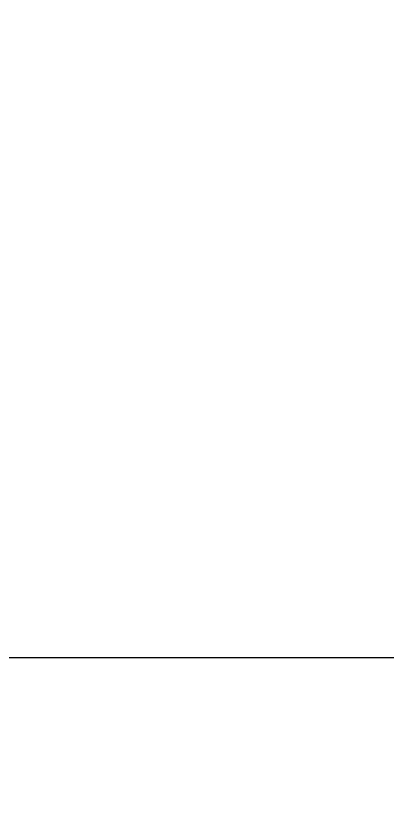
# Model space of a CAD drawing. Extents: x 350769 to 354978, y 6304672 to 6307963.
# Drawn here: x 352763.9 to 352790.8, y 6305989.7 to 6306046.4 of the extents above; entities that cross this region are included whole.
import ezdxf

# ---------------------------------------------------------------- set-up
doc = ezdxf.new("R2010")
doc.units = 0
for name, pattern in [('4.0 - LO RECABARREN - DESNIVEL NUEVO$0$HIDDEN', [0.375, 0.25, -0.125]), ('CONTINUOS', [0]), ('DASHED', [19.05, 12.7, -6.35])]:
    doc.linetypes.add(name, pattern=pattern)
doc.layers.get('0').update_dxf_attribs({"linetype": 'CONTINUOUS'})
doc.layers.add('0_ASD_TOPOGRAFIA_ELEMENTOS', color=7, linetype='CONTINUOS', lineweight=5, true_color=0xbdbdbd)
doc.layers.add('1-coordenadas', color=8, linetype='CONTINUOUS')
doc.layers.add('1-VEREDA', color=251, linetype='CONTINUOUS')

# ---------------------------------------------------------------- blocks, each defined once
blk = doc.blocks.new('COORDENADAS')
at = {"layer": '1-coordenadas'}
blk.add_line((20, -200.625), (1420, -200.625), dxfattribs=at)
blk = doc.blocks.new('TOPOGRAFIA')
at = {"layer": '1-VEREDA', "lineweight": 0, "true_color": 0xbdbdbd}
h = blk.add_hatch(dxfattribs=at)
h.set_pattern_fill('ANSI31', color=9, scale=0.2)
h.set_pattern_definition([(45, (38000, -3000), (-0.449012806053, 0.449012806053), [])])
h.paths.add_polyline_path([(390728.452, 6303077.539), (390726.987, 6303077.427), (390728.851, 6303064.303), (390730.052, 6303054.738), (390731.784, 6303043.075), (390733.898, 6303028.482), (390735.336, 6303018.097), (390737.279, 6303004.501), (390739.447, 6302988.88), (390741.024, 6302977.718), (390741.438, 6302974.666), (390743.031, 6302963.471), (390744.681, 6302952.338), (390745.745, 6302944.699), (390747.31, 6302933.699), (390748.628, 6302923.61, 0.23609), (390751.764, 6302919.893, 0.119467), (390754.586, 6302919.413), (390757.259, 6302919.839), (390765.273, 6302921.009), (390776.365, 6302922.65), (390776.451, 6302923.521), (390765.234, 6302921.851), (390757.106, 6302920.665), (390754.601, 6302920.234, -0.056002), (390752.168, 6302920.586, -0.35358), (390749.866, 6302923.707), (390750.121, 6302923.789), (390748.809, 6302933.591), (390747.211, 6302944.989), (390746.078, 6302952.564), (390744.531, 6302963.414), (390742.887, 6302975.238), (390742.501, 6302977.923), (390740.924, 6302989.087), (390738.756, 6303004.709), (390736.813, 6303018.304), (390735.375, 6303028.691), (390733.155, 6303043.996), (390731.529, 6303055.112), (390730.295, 6303064.537)])
at = {"layer": '1-coordenadas', "color": 9, "linetype": '4.0 - LO RECABARREN - DESNIVEL NUEVO$0$HIDDEN', "lineweight": 0, "ltscale": 50, "true_color": 0xbdbdbd}
blk.add_line((390200, 6303000), (390900, 6303000), dxfattribs=at)

msp = doc.modelspace()

# ---------------------------------------------------------------- block references
at = {"color": 252, "linetype": 'DASHED'}
msp.add_blockref('COORDENADAS', (352180, 6306200.625), dxfattribs=at)

# ---------------------------------------------------------------- next in the draw order: block references
at = {"layer": '0_ASD_TOPOGRAFIA_ELEMENTOS', "color": 30, "true_color": 0xf26507}
msp.add_blockref('TOPOGRAFIA', (-38000, 3000), dxfattribs=at)

doc.saveas('drawing.dxf')
